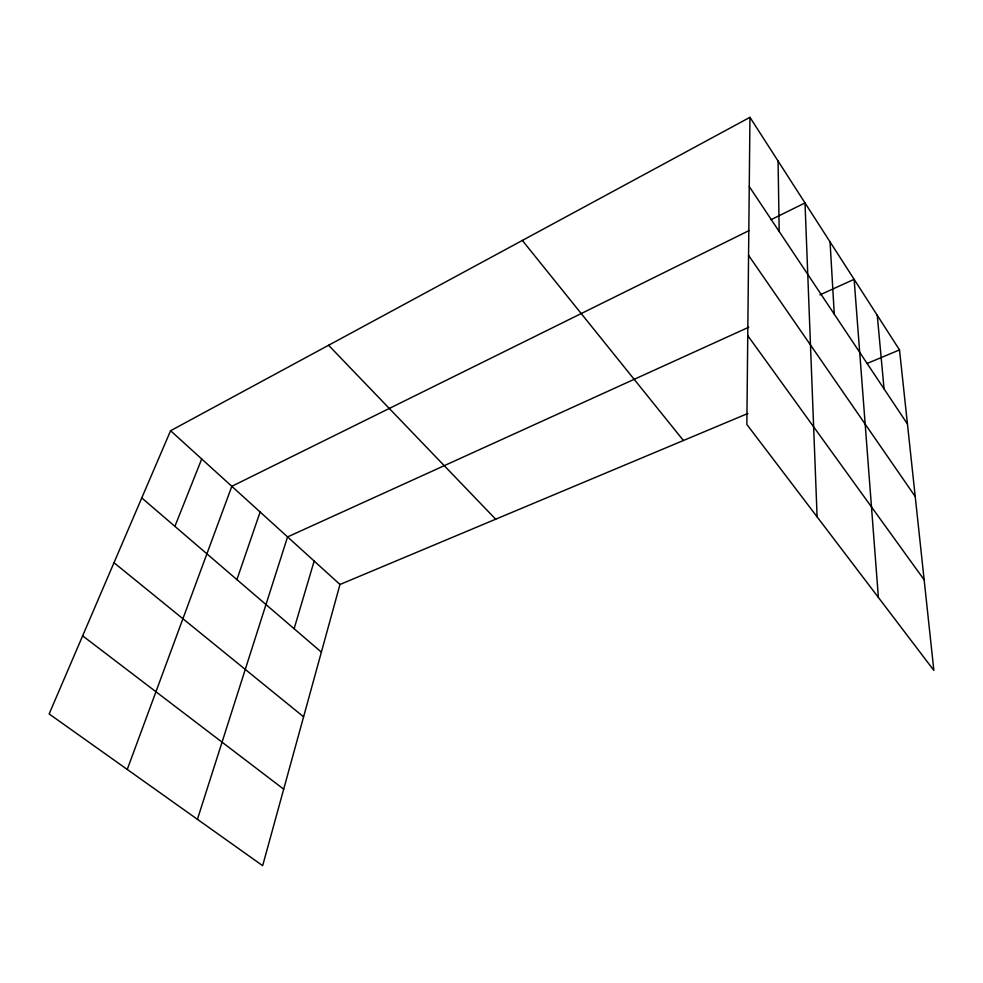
<?xml version="1.0" encoding="UTF-8"?>
<svg xmlns="http://www.w3.org/2000/svg" width="983" height="983" viewBox="0 0 983 983"><rect width="100%" height="100%" fill="white"/><g stroke="black" fill="none" stroke-linecap="round" stroke-linejoin="round"><path stroke-width="1.47" d="M749.955 117.321L746.859 424.472L933.85 670.394L899.506 349.911L749.955 117.321L170.587 430.726L49.15 713.941L262.658 865.679L339.983 584.48L747.854 413.487M294.114 628.727L314.167 561.06M197.423 819.318L287.564 536.915L748.739 327.241M236.915 579.614L260.126 512.008M127.249 769.443L231.828 486.315L749.083 230.563M174.9 526.36L201.712 458.987M770.905 219.774L805.003 202.916L817.106 516.861M819.92 294.875L854.129 279.319L878.384 597.455M867.166 363.464L899.506 349.911M82.633 635.841L283.694 789.165M113.991 562.706L303.587 716.816M141.773 497.914L321.38 652.134M170.587 430.726L339.983 584.48M328.58 345.266L495.678 519.208M522.354 240.442L683.418 440.507M747.756 335.621L924.143 579.835M748.567 255.371L915.222 496.55M749.255 186.549L907.444 423.992M877.254 315.297L884.061 388.887M830.057 241.892L834.272 314.155M778.081 161.052L779.175 231.46"/></g></svg>
